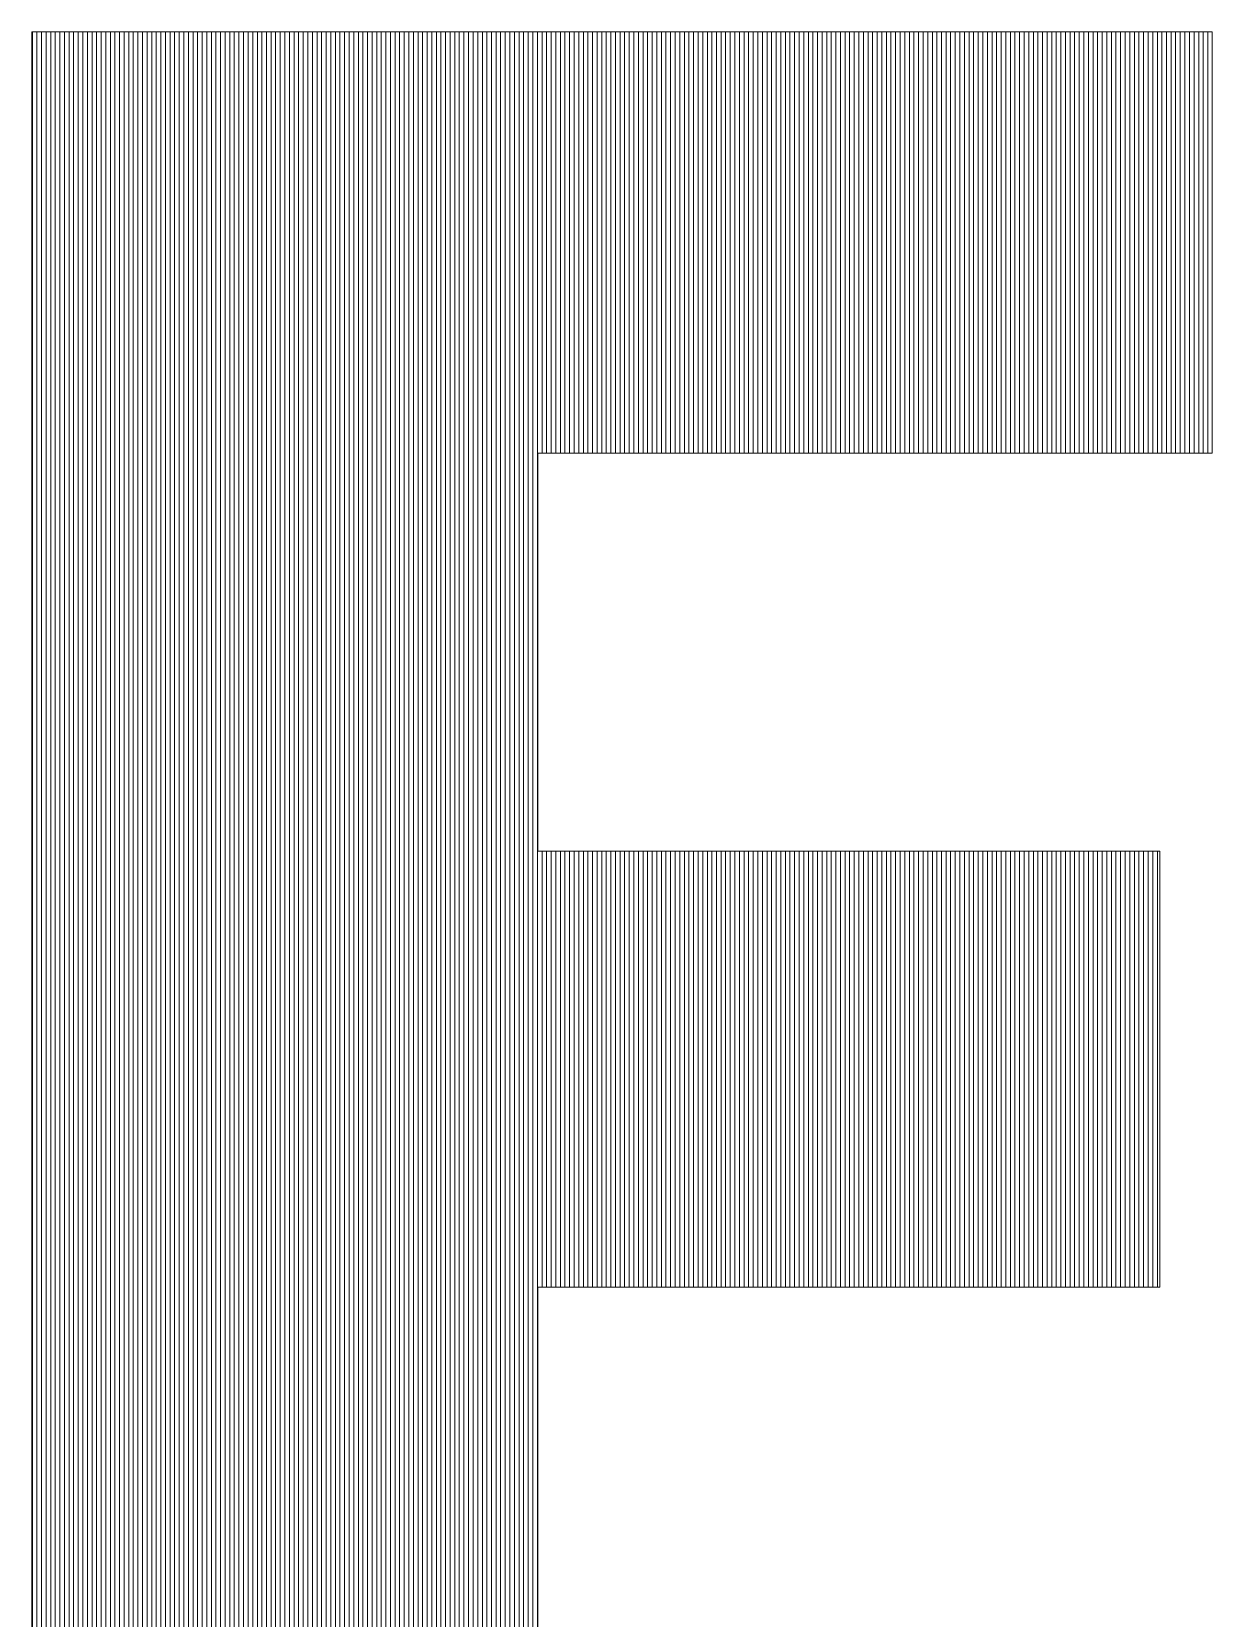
# Model space of a CAD drawing. Header units: millimetres. Extents: x -753 to 90, y 56274 to 56868.
# Drawn here: x -25.184 to -23.835, y 56336.527 to 56338.341 of the extents above; entities that cross this region are included whole.
import ezdxf

# ---------------------------------------------------------------- set-up
doc = ezdxf.new("R2010")
doc.units = ezdxf.units.MM
doc.linetypes.add('XKITLINE00', pattern=[0])
doc.layers.add('Outro tipo de objeto', color=7, linetype='Continuous', lineweight=0)

msp = doc.modelspace()

# ---------------------------------------------------------------- linework, layer by layer
at = {"layer": 'Outro tipo de objeto', "color": 7, "linetype": 'XKITLINE00', "lineweight": 0}
for p, q in [((-23.8354, 56338.3405), (-25.1843, 56338.3405)), ((-25.1843, 56338.3405), (-25.1843, 56335.8612)), ((-25.1839, 56338.3401), (-25.1839, 56335.8624)), ((-25.1836, 56335.8624), (-25.1836, 56338.3405)), ((-25.1784, 56335.8624), (-25.1784, 56338.3405)), ((-25.1731, 56335.8624), (-25.1731, 56338.3405)), ((-25.1679, 56335.8624), (-25.1679, 56338.3405)), ((-25.1626, 56335.8624), (-25.1626, 56338.3405)), ((-25.1574, 56335.8624), (-25.1574, 56338.3405)), ((-25.1522, 56335.8624), (-25.1522, 56338.3405)), ((-25.1522, 56335.8624), (-25.1522, 56338.3405)), ((-25.1469, 56335.8624), (-25.1469, 56338.3405)), ((-25.1417, 56335.8624), (-25.1417, 56338.3405)), ((-25.1364, 56335.8624), (-25.1364, 56338.3405)), ((-25.1312, 56335.8624), (-25.1312, 56338.3405)), ((-25.1259, 56335.8624), (-25.1259, 56338.3405)), ((-25.1207, 56335.8624), (-25.1207, 56338.3405)), ((-25.1154, 56335.8624), (-25.1154, 56338.3405)), ((-25.1102, 56335.8624), (-25.1102, 56338.3405)), ((-25.1049, 56335.8624), (-25.1049, 56338.3405)), ((-25.0997, 56335.8624), (-25.0997, 56338.3405)), ((-25.0944, 56335.8624), (-25.0944, 56338.3405)), ((-25.0892, 56335.8624), (-25.0892, 56338.3405)), ((-25.0839, 56335.8624), (-25.0839, 56338.3405)), ((-25.0787, 56335.8624), (-25.0787, 56338.3405)), ((-25.0735, 56335.8624), (-25.0735, 56338.3405)), ((-25.0682, 56335.8624), (-25.0682, 56338.3405)), ((-25.063, 56335.8624), (-25.063, 56338.3405)), ((-25.0577, 56335.8624), (-25.0577, 56338.3405)), ((-25.0525, 56335.8624), (-25.0525, 56338.3405)), ((-25.0472, 56335.8624), (-25.0472, 56338.3405)), ((-25.042, 56335.8624), (-25.042, 56338.3405)), ((-25.0367, 56335.8624), (-25.0367, 56338.3405)), ((-25.0315, 56335.8624), (-25.0315, 56338.3405)), ((-25.0262, 56335.8624), (-25.0262, 56338.3405)), ((-25.021, 56335.8624), (-25.021, 56338.3405)), ((-25.0157, 56335.8624), (-25.0157, 56338.3405)), ((-25.0105, 56335.8624), (-25.0105, 56338.3405)), ((-25.0052, 56335.8624), (-25.0052, 56338.3405)), ((-25, 56335.8624), (-25, 56338.3405)), ((-24.9947, 56335.8624), (-24.9947, 56338.3405)), ((-24.9895, 56335.8624), (-24.9895, 56338.3405)), ((-24.9843, 56335.8624), (-24.9843, 56338.3405)), ((-24.979, 56335.8624), (-24.979, 56338.3405)), ((-24.9738, 56335.8624), (-24.9738, 56338.3405)), ((-24.9685, 56335.8624), (-24.9685, 56338.3405)), ((-24.9633, 56335.8624), (-24.9633, 56338.3405)), ((-24.958, 56335.8624), (-24.958, 56338.3405)), ((-24.9528, 56335.8624), (-24.9528, 56338.3405)), ((-24.9475, 56335.8624), (-24.9475, 56338.3405)), ((-24.9423, 56335.8624), (-24.9423, 56338.3405)), ((-24.937, 56335.8624), (-24.937, 56338.3405)), ((-24.9318, 56335.8624), (-24.9318, 56338.3405)), ((-24.9265, 56335.8624), (-24.9265, 56338.3405)), ((-24.9213, 56335.8624), (-24.9213, 56338.3405)), ((-24.916, 56335.8624), (-24.916, 56338.3405)), ((-24.9108, 56335.8624), (-24.9108, 56338.3405)), ((-24.9056, 56335.8624), (-24.9056, 56338.3405)), ((-24.9003, 56335.8624), (-24.9003, 56338.3405)), ((-24.8951, 56335.8624), (-24.8951, 56338.3405)), ((-24.8898, 56335.8624), (-24.8898, 56338.3405)), ((-24.8846, 56335.8624), (-24.8846, 56338.3405)), ((-24.8793, 56335.8624), (-24.8793, 56338.3405)), ((-24.8741, 56335.8624), (-24.8741, 56338.3405)), ((-24.8688, 56335.8624), (-24.8688, 56338.3405)), ((-24.8636, 56335.8624), (-24.8636, 56338.3405)), ((-24.8583, 56335.8624), (-24.8583, 56338.3405)), ((-24.8531, 56335.8624), (-24.8531, 56338.3405)), ((-24.8478, 56335.8624), (-24.8478, 56338.3405)), ((-24.8426, 56335.8624), (-24.8426, 56338.3405)), ((-24.8373, 56335.8624), (-24.8373, 56338.3405)), ((-24.8321, 56335.8624), (-24.8321, 56338.3405)), ((-24.8268, 56335.8624), (-24.8268, 56338.3405)), ((-24.8216, 56335.8624), (-24.8216, 56338.3405)), ((-24.8164, 56335.8624), (-24.8164, 56338.3405)), ((-24.8111, 56335.8624), (-24.8111, 56338.3405)), ((-24.8059, 56335.8624), (-24.8059, 56338.3405)), ((-24.8006, 56335.8624), (-24.8006, 56338.3405)), ((-24.7954, 56335.8624), (-24.7954, 56338.3405)), ((-24.7901, 56335.8624), (-24.7901, 56338.3405)), ((-24.7849, 56335.8624), (-24.7849, 56338.3405)), ((-24.7796, 56335.8624), (-24.7796, 56338.3405)), ((-24.7744, 56335.8624), (-24.7744, 56338.3405)), ((-24.7691, 56335.8624), (-24.7691, 56338.3405)), ((-24.7639, 56335.8624), (-24.7639, 56338.3405)), ((-24.7586, 56335.8624), (-24.7586, 56338.3405)), ((-24.7534, 56335.8624), (-24.7534, 56338.3405)), ((-24.7481, 56335.8624), (-24.7481, 56338.3405)), ((-24.7429, 56335.8624), (-24.7429, 56338.3405)), ((-24.7376, 56335.8624), (-24.7376, 56338.3405)), ((-24.7324, 56335.8624), (-24.7324, 56338.3405)), ((-24.7272, 56335.8624), (-24.7272, 56338.3405)), ((-24.7219, 56335.8624), (-24.7219, 56338.3405)), ((-24.7167, 56335.8624), (-24.7167, 56338.3405)), ((-24.7114, 56335.8624), (-24.7114, 56338.3405)), ((-24.7062, 56335.8624), (-24.7062, 56338.3405)), ((-24.7009, 56335.8624), (-24.7009, 56338.3405)), ((-24.6957, 56335.8624), (-24.6957, 56338.3405)), ((-24.6904, 56335.8624), (-24.6904, 56338.3405)), ((-24.6852, 56335.8624), (-24.6852, 56338.3405)), ((-24.6799, 56335.8624), (-24.6799, 56338.3405)), ((-24.6747, 56335.8624), (-24.6747, 56338.3405)), ((-24.6694, 56335.8624), (-24.6694, 56338.3405)), ((-24.6642, 56335.8624), (-24.6642, 56338.3405)), ((-24.6589, 56335.8624), (-24.6589, 56338.3405)), ((-24.6537, 56335.8624), (-24.6537, 56338.3405)), ((-24.6485, 56335.8624), (-24.6485, 56338.3405)), ((-24.6432, 56335.8624), (-24.6432, 56338.3405)), ((-24.638, 56335.8624), (-24.638, 56338.3405)), ((-24.6327, 56335.8624), (-24.6327, 56338.3405)), ((-24.6275, 56335.8624), (-24.6275, 56338.3405)), ((-24.6222, 56335.8624), (-24.6222, 56338.3405)), ((-24.617, 56335.8624), (-24.617, 56338.3405)), ((-24.6117, 56335.8624), (-24.6117, 56338.3405)), ((-24.6065, 56335.8624), (-24.6065, 56338.3405)), ((-24.6012, 56337.8588), (-24.6012, 56338.3405)), ((-24.6012, 56338.3405), (-24.6012, 56338.3405)), ((-24.596, 56337.8588), (-24.596, 56338.3405)), ((-24.596, 56338.3405), (-24.596, 56338.3405)), ((-24.5907, 56337.8588), (-24.5907, 56338.3405)), ((-24.5907, 56338.3405), (-24.5907, 56338.3405)), ((-24.5855, 56337.8588), (-24.5855, 56338.3405)), ((-24.5855, 56338.3405), (-24.5855, 56338.3405)), ((-24.5802, 56337.8588), (-24.5802, 56338.3405)), ((-24.5802, 56338.3405), (-24.5802, 56338.3405)), ((-24.575, 56337.8588), (-24.575, 56338.3405)), ((-24.575, 56338.3405), (-24.575, 56338.3405)), ((-24.5697, 56337.8588), (-24.5697, 56338.3405)), ((-24.5697, 56338.3405), (-24.5697, 56338.3405)), ((-24.5645, 56337.8588), (-24.5645, 56338.3405)), ((-24.5645, 56338.3405), (-24.5645, 56338.3405)), ((-24.5593, 56337.8588), (-24.5593, 56338.3405)), ((-24.5593, 56338.3405), (-24.5593, 56338.3405)), ((-24.554, 56337.8588), (-24.554, 56338.3405)), ((-24.554, 56338.3405), (-24.554, 56338.3405)), ((-24.5488, 56337.8588), (-24.5488, 56338.3405)), ((-24.5488, 56338.3405), (-24.5488, 56338.3405)), ((-24.5435, 56337.8588), (-24.5435, 56338.3405)), ((-24.5435, 56338.3405), (-24.5435, 56338.3405)), ((-24.5383, 56337.8588), (-24.5383, 56338.3405)), ((-24.5383, 56338.3405), (-24.5383, 56338.3405)), ((-24.533, 56337.8588), (-24.533, 56338.3405)), ((-24.533, 56338.3405), (-24.533, 56338.3405)), ((-24.5278, 56337.8588), (-24.5278, 56338.3405)), ((-24.5278, 56338.3405), (-24.5278, 56338.3405)), ((-24.5225, 56337.8588), (-24.5225, 56338.3405)), ((-24.5225, 56338.3405), (-24.5225, 56338.3405)), ((-24.5173, 56337.8588), (-24.5173, 56338.3405)), ((-24.5173, 56338.3405), (-24.5173, 56338.3405)), ((-24.512, 56337.8588), (-24.512, 56338.3405)), ((-24.512, 56338.3405), (-24.512, 56338.3405)), ((-24.5068, 56337.8588), (-24.5068, 56338.3405)), ((-24.5068, 56338.3405), (-24.5068, 56338.3405)), ((-24.5015, 56337.8588), (-24.5015, 56338.3405)), ((-24.5015, 56338.3405), (-24.5015, 56338.3405)), ((-24.4963, 56337.8588), (-24.4963, 56338.3405)), ((-24.4963, 56338.3405), (-24.4963, 56338.3405)), ((-24.491, 56337.8588), (-24.491, 56338.3405)), ((-24.491, 56338.3405), (-24.491, 56338.3405)), ((-24.4858, 56337.8588), (-24.4858, 56338.3405)), ((-24.4858, 56338.3405), (-24.4858, 56338.3405)), ((-24.4806, 56337.8588), (-24.4806, 56338.3405)), ((-24.4806, 56338.3405), (-24.4806, 56338.3405)), ((-24.4753, 56337.8588), (-24.4753, 56338.3405)), ((-24.4753, 56338.3405), (-24.4753, 56338.3405)), ((-24.4701, 56337.8588), (-24.4701, 56338.3405)), ((-24.4701, 56338.3405), (-24.4701, 56338.3405)), ((-24.4648, 56337.8588), (-24.4648, 56338.3405)), ((-24.4648, 56338.3405), (-24.4648, 56338.3405)), ((-24.4596, 56337.8588), (-24.4596, 56338.3405)), ((-24.4596, 56338.3405), (-24.4596, 56338.3405)), ((-24.4543, 56337.8588), (-24.4543, 56338.3405)), ((-24.4543, 56338.3405), (-24.4543, 56338.3405)), ((-24.4491, 56337.8588), (-24.4491, 56338.3405)), ((-24.4491, 56338.3405), (-24.4491, 56338.3405)), ((-24.4438, 56337.8588), (-24.4438, 56338.3405)), ((-24.4438, 56338.3405), (-24.4438, 56338.3405)), ((-24.4386, 56337.8588), (-24.4386, 56338.3405)), ((-24.4386, 56338.3405), (-24.4386, 56338.3405)), ((-24.4333, 56337.8588), (-24.4333, 56338.3405)), ((-24.4333, 56338.3405), (-24.4333, 56338.3405)), ((-24.4281, 56337.8588), (-24.4281, 56338.3405)), ((-24.4281, 56338.3405), (-24.4281, 56338.3405)), ((-24.4228, 56337.8588), (-24.4228, 56338.3405)), ((-24.4228, 56338.3405), (-24.4228, 56338.3405)), ((-24.4176, 56337.8588), (-24.4176, 56338.3405)), ((-24.4176, 56338.3405), (-24.4176, 56338.3405)), ((-24.4123, 56337.8588), (-24.4123, 56338.3405)), ((-24.4123, 56338.3405), (-24.4123, 56338.3405)), ((-24.4071, 56337.8588), (-24.4071, 56338.3405)), ((-24.4071, 56338.3405), (-24.4071, 56338.3405)), ((-24.4018, 56337.8588), (-24.4018, 56338.3405)), ((-24.4018, 56338.3405), (-24.4018, 56338.3405)), ((-24.3966, 56337.8588), (-24.3966, 56338.3405)), ((-24.3966, 56338.3405), (-24.3966, 56338.3405)), ((-24.3914, 56337.8588), (-24.3914, 56338.3405)), ((-24.3914, 56338.3405), (-24.3914, 56338.3405)), ((-24.3861, 56337.8588), (-24.3861, 56338.3405)), ((-24.3861, 56338.3405), (-24.3861, 56338.3405)), ((-24.3809, 56337.8588), (-24.3809, 56338.3405)), ((-24.3809, 56338.3405), (-24.3809, 56338.3405)), ((-24.3756, 56337.8588), (-24.3756, 56338.3405)), ((-24.3756, 56338.3405), (-24.3756, 56338.3405)), ((-24.3704, 56337.8588), (-24.3704, 56338.3405)), ((-24.3704, 56338.3405), (-24.3704, 56338.3405)), ((-24.3651, 56337.8588), (-24.3651, 56338.3405)), ((-24.3651, 56338.3405), (-24.3651, 56338.3405)), ((-24.3599, 56337.8588), (-24.3599, 56338.3405)), ((-24.3599, 56338.3405), (-24.3599, 56338.3405)), ((-24.3546, 56337.8588), (-24.3546, 56338.3405)), ((-24.3546, 56338.3405), (-24.3546, 56338.3405)), ((-24.3494, 56337.8588), (-24.3494, 56338.3405)), ((-24.3494, 56338.3405), (-24.3494, 56338.3405)), ((-24.3441, 56337.8588), (-24.3441, 56338.3405)), ((-24.3441, 56338.3405), (-24.3441, 56338.3405)), ((-24.3389, 56337.8588), (-24.3389, 56338.3405)), ((-24.3389, 56338.3405), (-24.3389, 56338.3405)), ((-24.3336, 56337.8588), (-24.3336, 56338.3405)), ((-24.3336, 56338.3405), (-24.3336, 56338.3405)), ((-24.3284, 56337.8588), (-24.3284, 56338.3405)), ((-24.3284, 56338.3405), (-24.3284, 56338.3405)), ((-24.3231, 56337.8588), (-24.3231, 56338.3405)), ((-24.3231, 56338.3405), (-24.3231, 56338.3405)), ((-24.3179, 56337.8588), (-24.3179, 56338.3405)), ((-24.3179, 56338.3405), (-24.3179, 56338.3405)), ((-24.3126, 56337.8588), (-24.3126, 56338.3405)), ((-24.3126, 56338.3405), (-24.3126, 56338.3405)), ((-24.3074, 56337.8588), (-24.3074, 56338.3405)), ((-24.3074, 56338.3405), (-24.3074, 56338.3405)), ((-24.3022, 56337.8588), (-24.3022, 56338.3405)), ((-24.3022, 56338.3405), (-24.3022, 56338.3405)), ((-24.2969, 56337.8588), (-24.2969, 56338.3405)), ((-24.2969, 56338.3405), (-24.2969, 56338.3405)), ((-24.2917, 56337.8588), (-24.2917, 56338.3405)), ((-24.2917, 56338.3405), (-24.2917, 56338.3405)), ((-24.2864, 56337.8588), (-24.2864, 56338.3405)), ((-24.2864, 56338.3405), (-24.2864, 56338.3405)), ((-24.2812, 56337.8588), (-24.2812, 56338.3405)), ((-24.2812, 56338.3405), (-24.2812, 56338.3405)), ((-24.2759, 56337.8588), (-24.2759, 56338.3405)), ((-24.2759, 56338.3405), (-24.2759, 56338.3405)), ((-24.2707, 56337.8588), (-24.2707, 56338.3405)), ((-24.2707, 56338.3405), (-24.2707, 56338.3405)), ((-24.2654, 56337.8588), (-24.2654, 56338.3405)), ((-24.2654, 56338.3405), (-24.2654, 56338.3405)), ((-24.2602, 56337.8588), (-24.2602, 56338.3405)), ((-24.2602, 56338.3405), (-24.2602, 56338.3405)), ((-24.2549, 56337.8588), (-24.2549, 56338.3405)), ((-24.2549, 56338.3405), (-24.2549, 56338.3405)), ((-24.2497, 56337.8588), (-24.2497, 56338.3405)), ((-24.2497, 56338.3405), (-24.2497, 56338.3405)), ((-24.2444, 56337.8588), (-24.2444, 56338.3405)), ((-24.2444, 56338.3405), (-24.2444, 56338.3405)), ((-24.2392, 56337.8588), (-24.2392, 56338.3405)), ((-24.2392, 56338.3405), (-24.2392, 56338.3405)), ((-24.2339, 56337.8588), (-24.2339, 56338.3405)), ((-24.2339, 56338.3405), (-24.2339, 56338.3405)), ((-24.2287, 56337.8588), (-24.2287, 56338.3405)), ((-24.2287, 56338.3405), (-24.2287, 56338.3405)), ((-24.2235, 56337.8588), (-24.2235, 56338.3405)), ((-24.2235, 56338.3405), (-24.2235, 56338.3405)), ((-24.2182, 56337.8588), (-24.2182, 56338.3405)), ((-24.2182, 56338.3405), (-24.2182, 56338.3405)), ((-24.213, 56337.8588), (-24.213, 56338.3405)), ((-24.213, 56338.3405), (-24.213, 56338.3405)), ((-24.2077, 56337.8588), (-24.2077, 56338.3405)), ((-24.2077, 56338.3405), (-24.2077, 56338.3405)), ((-24.2025, 56337.8588), (-24.2025, 56338.3405)), ((-24.2025, 56338.3405), (-24.2025, 56338.3405)), ((-24.1972, 56337.8588), (-24.1972, 56338.3405)), ((-24.1972, 56338.3405), (-24.1972, 56338.3405)), ((-24.192, 56337.8588), (-24.192, 56338.3405)), ((-24.192, 56338.3405), (-24.192, 56338.3405)), ((-24.1867, 56337.8588), (-24.1867, 56338.3405)), ((-24.1867, 56338.3405), (-24.1867, 56338.3405)), ((-24.1815, 56337.8588), (-24.1815, 56338.3405)), ((-24.1815, 56338.3405), (-24.1815, 56338.3405)), ((-24.1762, 56337.8588), (-24.1762, 56338.3405)), ((-24.1762, 56338.3405), (-24.1762, 56338.3405)), ((-24.171, 56337.8588), (-24.171, 56338.3405)), ((-24.171, 56338.3405), (-24.171, 56338.3405)), ((-24.1657, 56337.8588), (-24.1657, 56338.3405)), ((-24.1657, 56338.3405), (-24.1657, 56338.3405)), ((-24.1605, 56337.8588), (-24.1605, 56338.3405)), ((-24.1605, 56338.3405), (-24.1605, 56338.3405)), ((-24.1552, 56337.8588), (-24.1552, 56338.3405)), ((-24.1552, 56338.3405), (-24.1552, 56338.3405)), ((-24.15, 56337.8588), (-24.15, 56338.3405)), ((-24.15, 56338.3405), (-24.15, 56338.3405)), ((-24.1447, 56337.8588), (-24.1447, 56338.3405)), ((-24.1447, 56338.3405), (-24.1447, 56338.3405)), ((-24.1395, 56337.8588), (-24.1395, 56338.3405)), ((-24.1395, 56338.3405), (-24.1395, 56338.3405)), ((-24.1343, 56337.8588), (-24.1343, 56338.3405)), ((-24.1343, 56338.3405), (-24.1343, 56338.3405)), ((-24.129, 56337.8588), (-24.129, 56338.3405)), ((-24.129, 56338.3405), (-24.129, 56338.3405)), ((-24.1238, 56337.8588), (-24.1238, 56338.3405)), ((-24.1238, 56338.3405), (-24.1238, 56338.3405)), ((-24.1185, 56337.8588), (-24.1185, 56338.3405)), ((-24.1185, 56338.3405), (-24.1185, 56338.3405)), ((-24.1133, 56337.8588), (-24.1133, 56338.3405)), ((-24.1133, 56338.3405), (-24.1133, 56338.3405)), ((-24.108, 56337.8588), (-24.108, 56338.3405)), ((-24.108, 56338.3405), (-24.108, 56338.3405)), ((-24.1028, 56337.8588), (-24.1028, 56338.3405)), ((-24.1028, 56338.3405), (-24.1028, 56338.3405)), ((-24.0975, 56337.8588), (-24.0975, 56338.3405)), ((-24.0975, 56338.3405), (-24.0975, 56338.3405)), ((-24.0923, 56337.8588), (-24.0923, 56338.3405)), ((-24.0923, 56338.3405), (-24.0923, 56338.3405)), ((-24.087, 56337.8588), (-24.087, 56338.3405)), ((-24.087, 56338.3405), (-24.087, 56338.3405)), ((-24.0818, 56337.8588), (-24.0818, 56338.3405)), ((-24.0818, 56338.3405), (-24.0818, 56338.3405)), ((-24.0765, 56337.8588), (-24.0765, 56338.3405)), ((-24.0765, 56338.3405), (-24.0765, 56338.3405)), ((-24.0713, 56337.8588), (-24.0713, 56338.3405)), ((-24.0713, 56338.3405), (-24.0713, 56338.3405)), ((-24.066, 56337.8588), (-24.066, 56338.3405)), ((-24.066, 56338.3405), (-24.066, 56338.3405)), ((-24.0608, 56337.8588), (-24.0608, 56338.3405)), ((-24.0608, 56338.3405), (-24.0608, 56338.3405)), ((-24.0556, 56337.8588), (-24.0556, 56338.3405)), ((-24.0556, 56338.3405), (-24.0556, 56338.3405)), ((-24.0503, 56337.8588), (-24.0503, 56338.3405)), ((-24.0503, 56338.3405), (-24.0503, 56338.3405)), ((-24.0451, 56337.8588), (-24.0451, 56338.3405)), ((-24.0451, 56338.3405), (-24.0451, 56338.3405)), ((-24.0398, 56337.8588), (-24.0398, 56338.3405)), ((-24.0398, 56338.3405), (-24.0398, 56338.3405)), ((-24.0346, 56337.8588), (-24.0346, 56338.3405)), ((-24.0346, 56338.3405), (-24.0346, 56338.3405)), ((-24.0293, 56337.8588), (-24.0293, 56338.3405)), ((-24.0293, 56338.3405), (-24.0293, 56338.3405)), ((-24.0241, 56337.8588), (-24.0241, 56338.3405)), ((-24.0241, 56338.3405), (-24.0241, 56338.3405)), ((-24.0188, 56337.8588), (-24.0188, 56338.3405)), ((-24.0188, 56338.3405), (-24.0188, 56338.3405)), ((-24.0136, 56337.8588), (-24.0136, 56338.3405)), ((-24.0136, 56338.3405), (-24.0136, 56338.3405)), ((-24.0083, 56337.8588), (-24.0083, 56338.3405)), ((-24.0083, 56338.3405), (-24.0083, 56338.3405)), ((-24.0031, 56337.8588), (-24.0031, 56338.3405)), ((-24.0031, 56338.3405), (-24.0031, 56338.3405)), ((-23.9978, 56337.8588), (-23.9978, 56338.3405)), ((-23.9978, 56338.3405), (-23.9978, 56338.3405)), ((-23.9926, 56337.8588), (-23.9926, 56338.3405)), ((-23.9926, 56338.3405), (-23.9926, 56338.3405)), ((-23.9873, 56337.8588), (-23.9873, 56338.3405)), ((-23.9873, 56338.3405), (-23.9873, 56338.3405)), ((-23.9821, 56337.8588), (-23.9821, 56338.3405)), ((-23.9821, 56338.3405), (-23.9821, 56338.3405)), ((-23.9768, 56337.8588), (-23.9768, 56338.3405)), ((-23.9768, 56338.3405), (-23.9768, 56338.3405)), ((-23.9716, 56337.8588), (-23.9716, 56338.3405)), ((-23.9716, 56338.3405), (-23.9716, 56338.3405)), ((-23.9664, 56337.8588), (-23.9664, 56338.3405)), ((-23.9664, 56338.3405), (-23.9664, 56338.3405)), ((-23.9611, 56337.8588), (-23.9611, 56338.3405)), ((-23.9611, 56338.3405), (-23.9611, 56338.3405)), ((-23.9559, 56337.8588), (-23.9559, 56338.3405)), ((-23.9559, 56338.3405), (-23.9559, 56338.3405)), ((-23.9506, 56337.8588), (-23.9506, 56338.3405)), ((-23.9506, 56338.3405), (-23.9506, 56338.3405)), ((-23.9454, 56337.8588), (-23.9454, 56338.3405)), ((-23.9454, 56338.3405), (-23.9454, 56338.3405)), ((-23.9401, 56337.8588), (-23.9401, 56338.3405)), ((-23.9401, 56338.3405), (-23.9401, 56338.3405)), ((-23.9349, 56337.8588), (-23.9349, 56338.3405)), ((-23.9349, 56338.3405), (-23.9349, 56338.3405)), ((-23.9296, 56337.8588), (-23.9296, 56338.3405)), ((-23.9296, 56338.3405), (-23.9296, 56338.3405)), ((-23.9244, 56337.8588), (-23.9244, 56338.3405)), ((-23.9244, 56338.3405), (-23.9244, 56338.3405)), ((-23.9191, 56337.8588), (-23.9191, 56338.3405)), ((-23.9191, 56338.3405), (-23.9191, 56338.3405)), ((-23.9139, 56337.8588), (-23.9139, 56338.3405)), ((-23.9139, 56338.3405), (-23.9139, 56338.3405)), ((-23.9086, 56337.8588), (-23.9086, 56338.3405)), ((-23.9086, 56338.3405), (-23.9086, 56338.3405)), ((-23.9034, 56337.8588), (-23.9034, 56338.3405)), ((-23.9034, 56338.3405), (-23.9034, 56338.3405)), ((-23.8981, 56337.8588), (-23.8981, 56338.3405)), ((-23.8981, 56338.3405), (-23.8981, 56338.3405)), ((-23.8929, 56337.8588), (-23.8929, 56338.3405)), ((-23.8929, 56338.3405), (-23.8929, 56338.3405)), ((-23.8876, 56337.8588), (-23.8876, 56338.3405)), ((-23.8876, 56338.3405), (-23.8876, 56338.3405)), ((-23.8824, 56337.8588), (-23.8824, 56338.3405)), ((-23.8824, 56338.3405), (-23.8824, 56338.3405)), ((-23.8772, 56337.8588), (-23.8772, 56338.3405)), ((-23.8772, 56338.3405), (-23.8772, 56338.3405)), ((-23.8719, 56337.8588), (-23.8719, 56338.3405)), ((-23.8719, 56338.3405), (-23.8719, 56338.3405)), ((-23.8667, 56337.8588), (-23.8667, 56338.3405)), ((-23.8667, 56338.3405), (-23.8667, 56338.3405)), ((-23.8614, 56337.8588), (-23.8614, 56338.3405)), ((-23.8614, 56338.3405), (-23.8614, 56338.3405)), ((-23.8562, 56337.8588), (-23.8562, 56338.3405)), ((-23.8562, 56338.3405), (-23.8562, 56338.3405)), ((-23.8509, 56337.8588), (-23.8509, 56338.3405)), ((-23.8509, 56338.3405), (-23.8509, 56338.3405)), ((-23.8457, 56337.8588), (-23.8457, 56338.3405)), ((-23.8457, 56338.3405), (-23.8457, 56338.3405)), ((-23.8404, 56337.8588), (-23.8404, 56338.3405)), ((-23.8404, 56338.3405), (-23.8404, 56338.3405)), ((-23.8354, 56337.8588), (-23.8354, 56338.3405)), ((-24.606, 56337.4041), (-24.606, 56337.8588)), ((-24.606, 56337.8588), (-23.8354, 56337.8588)), ((-23.8953, 56337.4041), (-24.606, 56337.4041)), ((-24.6012, 56336.906), (-24.6012, 56337.4041)), ((-24.596, 56336.906), (-24.596, 56337.4041)), ((-24.5907, 56336.906), (-24.5907, 56337.4041)), ((-24.5855, 56336.906), (-24.5855, 56337.4041)), ((-24.5802, 56336.906), (-24.5802, 56337.4041)), ((-24.575, 56336.906), (-24.575, 56337.4041)), ((-24.5697, 56336.906), (-24.5697, 56337.4041)), ((-24.5645, 56336.906), (-24.5645, 56337.4041)), ((-24.5593, 56336.906), (-24.5593, 56337.4041)), ((-24.554, 56336.906), (-24.554, 56337.4041)), ((-24.5488, 56336.906), (-24.5488, 56337.4041)), ((-24.5435, 56336.906), (-24.5435, 56337.4041)), ((-24.5383, 56336.906), (-24.5383, 56337.4041)), ((-24.533, 56336.906), (-24.533, 56337.4041)), ((-24.5278, 56336.906), (-24.5278, 56337.4041)), ((-24.5225, 56336.906), (-24.5225, 56337.4041)), ((-24.5173, 56336.906), (-24.5173, 56337.4041)), ((-24.512, 56336.906), (-24.512, 56337.4041)), ((-24.5068, 56336.906), (-24.5068, 56337.4041)), ((-24.5015, 56336.906), (-24.5015, 56337.4041)), ((-24.4963, 56336.906), (-24.4963, 56337.4041)), ((-24.491, 56336.906), (-24.491, 56337.4041)), ((-24.4858, 56336.906), (-24.4858, 56337.4041)), ((-24.4806, 56336.906), (-24.4806, 56337.4041)), ((-24.4753, 56336.906), (-24.4753, 56337.4041)), ((-24.4701, 56336.906), (-24.4701, 56337.4041)), ((-24.4648, 56336.906), (-24.4648, 56337.4041)), ((-24.4596, 56336.906), (-24.4596, 56337.4041)), ((-24.4543, 56336.906), (-24.4543, 56337.4041)), ((-24.4491, 56336.906), (-24.4491, 56337.4041)), ((-24.4438, 56336.906), (-24.4438, 56337.4041)), ((-24.4386, 56336.906), (-24.4386, 56337.4041)), ((-24.4333, 56336.906), (-24.4333, 56337.4041)), ((-24.4281, 56336.906), (-24.4281, 56337.4041)), ((-24.4228, 56336.906), (-24.4228, 56337.4041)), ((-24.4176, 56336.906), (-24.4176, 56337.4041)), ((-24.4123, 56336.906), (-24.4123, 56337.4041)), ((-24.4071, 56336.906), (-24.4071, 56337.4041)), ((-24.4018, 56336.906), (-24.4018, 56337.4041)), ((-24.3966, 56336.906), (-24.3966, 56337.4041)), ((-24.3914, 56336.906), (-24.3914, 56337.4041)), ((-24.3861, 56336.906), (-24.3861, 56337.4041)), ((-24.3809, 56336.906), (-24.3809, 56337.4041)), ((-24.3756, 56336.906), (-24.3756, 56337.4041)), ((-24.3704, 56336.906), (-24.3704, 56337.4041)), ((-24.3651, 56336.906), (-24.3651, 56337.4041)), ((-24.3599, 56336.906), (-24.3599, 56337.4041)), ((-24.3546, 56336.906), (-24.3546, 56337.4041)), ((-24.3494, 56336.906), (-24.3494, 56337.4041)), ((-24.3441, 56336.906), (-24.3441, 56337.4041)), ((-24.3389, 56336.906), (-24.3389, 56337.4041)), ((-24.3336, 56336.906), (-24.3336, 56337.4041)), ((-24.3284, 56336.906), (-24.3284, 56337.4041)), ((-24.3231, 56336.906), (-24.3231, 56337.4041)), ((-24.3179, 56336.906), (-24.3179, 56337.4041)), ((-24.3126, 56336.906), (-24.3126, 56337.4041)), ((-24.3074, 56336.906), (-24.3074, 56337.4041)), ((-24.3022, 56336.906), (-24.3022, 56337.4041)), ((-24.2969, 56336.906), (-24.2969, 56337.4041)), ((-24.2917, 56336.906), (-24.2917, 56337.4041)), ((-24.2864, 56336.906), (-24.2864, 56337.4041)), ((-24.2812, 56336.906), (-24.2812, 56337.4041)), ((-24.2759, 56336.906), (-24.2759, 56337.4041)), ((-24.2707, 56336.906), (-24.2707, 56337.4041)), ((-24.2654, 56336.906), (-24.2654, 56337.4041)), ((-24.2602, 56336.906), (-24.2602, 56337.4041)), ((-24.2549, 56336.906), (-24.2549, 56337.4041)), ((-24.2497, 56336.906), (-24.2497, 56337.4041)), ((-24.2444, 56336.906), (-24.2444, 56337.4041)), ((-24.2392, 56336.906), (-24.2392, 56337.4041)), ((-24.2339, 56336.906), (-24.2339, 56337.4041)), ((-24.2287, 56336.906), (-24.2287, 56337.4041)), ((-24.2235, 56336.906), (-24.2235, 56337.4041)), ((-24.2182, 56336.906), (-24.2182, 56337.4041)), ((-24.213, 56336.906), (-24.213, 56337.4041)), ((-24.2077, 56336.906), (-24.2077, 56337.4041)), ((-24.2025, 56336.906), (-24.2025, 56337.4041)), ((-24.1972, 56336.906), (-24.1972, 56337.4041)), ((-24.192, 56336.906), (-24.192, 56337.4041)), ((-24.1867, 56336.906), (-24.1867, 56337.4041)), ((-24.1815, 56336.906), (-24.1815, 56337.4041)), ((-24.1762, 56336.906), (-24.1762, 56337.4041)), ((-24.171, 56336.906), (-24.171, 56337.4041)), ((-24.1657, 56336.906), (-24.1657, 56337.4041)), ((-24.1605, 56336.906), (-24.1605, 56337.4041)), ((-24.1552, 56336.906), (-24.1552, 56337.4041)), ((-24.15, 56336.906), (-24.15, 56337.4041)), ((-24.1447, 56336.906), (-24.1447, 56337.4041)), ((-24.1395, 56336.906), (-24.1395, 56337.4041)), ((-24.1343, 56336.906), (-24.1343, 56337.4041)), ((-24.129, 56336.906), (-24.129, 56337.4041)), ((-24.1238, 56336.906), (-24.1238, 56337.4041)), ((-24.1185, 56336.906), (-24.1185, 56337.4041)), ((-24.1133, 56336.906), (-24.1133, 56337.4041)), ((-24.108, 56336.906), (-24.108, 56337.4041)), ((-24.1028, 56336.906), (-24.1028, 56337.4041)), ((-24.0975, 56336.906), (-24.0975, 56337.4041)), ((-24.0923, 56336.906), (-24.0923, 56337.4041)), ((-24.087, 56336.906), (-24.087, 56337.4041)), ((-24.0818, 56336.906), (-24.0818, 56337.4041)), ((-24.0765, 56336.906), (-24.0765, 56337.4041)), ((-24.0713, 56336.906), (-24.0713, 56337.4041)), ((-24.066, 56336.906), (-24.066, 56337.4041)), ((-24.0608, 56336.906), (-24.0608, 56337.4041)), ((-24.0556, 56336.906), (-24.0556, 56337.4041)), ((-24.0503, 56336.906), (-24.0503, 56337.4041)), ((-24.0451, 56336.906), (-24.0451, 56337.4041)), ((-24.0398, 56336.906), (-24.0398, 56337.4041)), ((-24.0346, 56336.906), (-24.0346, 56337.4041)), ((-24.0293, 56336.906), (-24.0293, 56337.4041)), ((-24.0241, 56336.906), (-24.0241, 56337.4041)), ((-24.0188, 56336.906), (-24.0188, 56337.4041)), ((-24.0136, 56336.906), (-24.0136, 56337.4041)), ((-24.0083, 56336.906), (-24.0083, 56337.4041)), ((-24.0031, 56336.906), (-24.0031, 56337.4041)), ((-23.9978, 56336.906), (-23.9978, 56337.4041)), ((-23.9926, 56336.906), (-23.9926, 56337.4041)), ((-23.9873, 56336.906), (-23.9873, 56337.4041)), ((-23.9821, 56336.906), (-23.9821, 56337.4041)), ((-23.9768, 56336.906), (-23.9768, 56337.4041)), ((-23.9716, 56336.906), (-23.9716, 56337.4041)), ((-23.9664, 56336.906), (-23.9664, 56337.4041)), ((-23.9611, 56336.906), (-23.9611, 56337.4041)), ((-23.9559, 56336.906), (-23.9559, 56337.4041)), ((-23.9506, 56336.906), (-23.9506, 56337.4041)), ((-23.9454, 56336.906), (-23.9454, 56337.4041)), ((-23.9401, 56336.906), (-23.9401, 56337.4041)), ((-23.9349, 56336.906), (-23.9349, 56337.4041)), ((-23.9296, 56336.906), (-23.9296, 56337.4041)), ((-23.9244, 56336.906), (-23.9244, 56337.4041)), ((-23.9191, 56336.906), (-23.9191, 56337.4041)), ((-23.9139, 56336.906), (-23.9139, 56337.4041)), ((-23.9086, 56336.906), (-23.9086, 56337.4041)), ((-23.9034, 56336.906), (-23.9034, 56337.4041)), ((-23.8981, 56336.906), (-23.8981, 56337.4041)), ((-23.8953, 56336.906), (-23.8953, 56337.4041)), ((-24.606, 56336.3655), (-24.606, 56336.906)), ((-24.606, 56336.906), (-23.8953, 56336.906))]:
    msp.add_line(p, q, dxfattribs=at)

doc.saveas('drawing.dxf')
